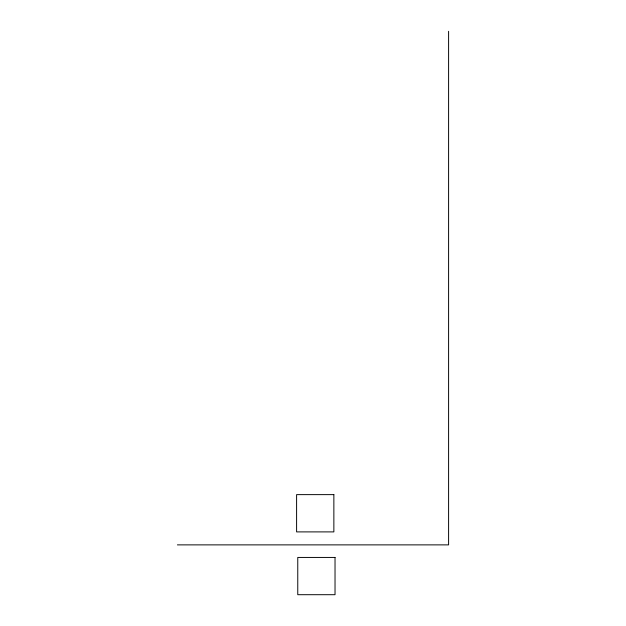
<?xml version="1.0" encoding="UTF-8"?>
<svg xmlns="http://www.w3.org/2000/svg" width="626" height="626" viewBox="0 0 626 626"><rect width="100%" height="100%" fill="white"/><g stroke="black" fill="none" stroke-linecap="round" stroke-linejoin="round"><path stroke-width="0.94" d="M177.401 544.878L448.599 544.878L448.599 31.3M333.861 494.626L296.599 494.626L296.599 531.897L333.861 531.897L333.861 494.626M335.027 557.437L297.765 557.437L297.765 594.7L335.027 594.7L335.027 557.437"/></g></svg>
